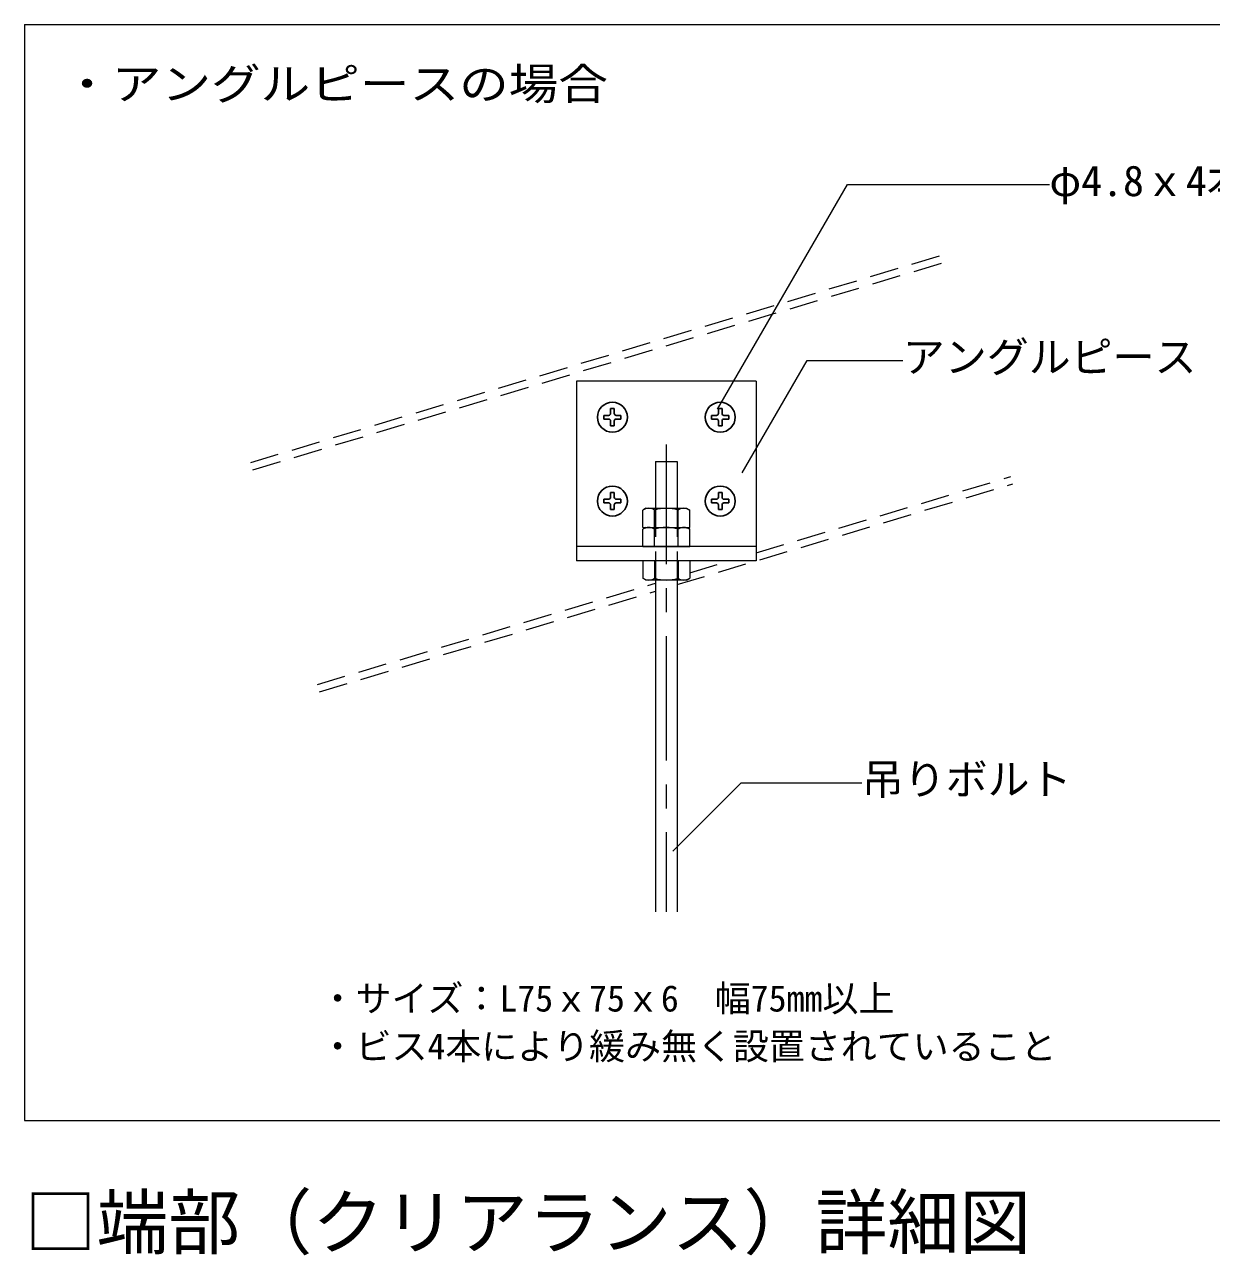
# Model space of a CAD drawing. Units: millimetres on the paper, enlarged 40 times, with parts at other scales. Extents: x -7800 to 7800, y -5387 to 5300.
# Drawn here: x 80 to 2061, y -2101 to -46 of the extents above; entities that cross this region are included whole.
import ezdxf
from ezdxf.enums import TextEntityAlignment as Align

# ---------------------------------------------------------------- set-up
doc = ezdxf.new("R2010")
doc.units = ezdxf.units.MM
doc.header["$LTSCALE"] = 40
doc.linetypes.add('CHAIN1', pattern=[8, 5, -1, 1, -1])
doc.linetypes.add('DASHED1', pattern=[1.8, 1.2, -0.6])
for name, color, linetype, lineweight in [('4-0_中心線', 4, 'CHAIN1', 9), ('4-1_吊り材', 7, 'Continuous', 18), ('4-6_文字', 7, 'Continuous', 18), ('4-9_躯体他', 4, 'DASHED1', 9), ('4-B_補強金具・金具・その他', 3, 'Continuous', 18), ('4-C_ビス・アンカーボルト・強調図形', 2, 'Continuous', 25), ('F-3_野縁', 3, 'Continuous', 18)]:
    doc.layers.add(name, color=color, linetype=linetype, lineweight=lineweight)
doc.layers.add('F-6_文字', color=7, linetype='Continuous')
doc.styles.add('ＭＳ ゴシック', font='')
doc.styles.get('ＭＳ ゴシック').set_extended_font_data('MS Gothic')

msp = doc.modelspace()

# ---------------------------------------------------------------- linework, layer by layer
at = {"layer": '4-0_中心線'}
msp.add_lwpolyline([(1151.07, -746.87), (1151.07, -1074.53), (1151.07, -1527.62)], dxfattribs=at)
at = {"layer": '4-1_吊り材'}
for p, q in [((1133.07, -775.55), (1169.07, -775.55)), ((1133.07, -775.55), (1133.07, -853.31)), ((1169.07, -775.55), (1169.07, -853.31)), ((1117.12, -853.31), (1111.87, -856.34)), ((1111.87, -885.31), (1111.87, -856.34)), ((1131.47, -885.31), (1131.47, -856.34)), ((1170.67, -885.31), (1170.67, -856.34)), ((1190.27, -885.31), (1190.27, -856.34)), ((1111.87, -885.31), (1190.27, -885.31)), ((1117.12, -885.31), (1111.87, -888.34)), ((1111.87, -917.31), (1111.87, -888.34)), ((1131.47, -917.31), (1131.47, -888.34)), ((1170.67, -917.31), (1170.67, -888.34)), ((1190.27, -917.31), (1190.27, -888.34)), ((1111.87, -917.31), (1190.27, -917.31)), ((1190.27, -941.31), (1111.87, -941.31)), ((1111.87, -941.31), (1111.87, -970.28)), ((1131.47, -941.31), (1131.47, -970.28)), ((1170.67, -941.31), (1170.67, -970.28)), ((1190.27, -941.31), (1190.27, -970.28)), ((1133.07, -973.31), (1133.07, -1527.62)), ((1169.07, -973.31), (1169.07, -1527.62)), ((1185.02, -973.31), (1190.27, -970.28))]:
    msp.add_line(p, q, dxfattribs=at)
at = {"layer": '4-1_吊り材', "linetype": 'DASHED1'}
for p, q in [((1133.07, -853.31), (1133.07, -973.31)), ((1169.07, -853.31), (1169.07, -973.31))]:
    msp.add_line(p, q, dxfattribs=at)
at = {"layer": '4-1_吊り材'}
for points in [[(1117.12, -853.31), (1185.02, -853.31), (1190.27, -856.34)], [(1117.12, -885.31), (1185.02, -885.31), (1190.27, -888.34)], [(1185.02, -973.31), (1117.12, -973.31), (1111.87, -970.28)]]:
    msp.add_lwpolyline(points, dxfattribs=at)
for centre, radius, start, end in [((1124.68, -880.39), 27.25, 96.34293, 118.04131), ((1121.01, -872.81), 19.52, 57.57117, 88.04457), ((1151.07, -918.17), 64.86, 72.41203, 107.58795), ((1181.14, -872.81), 19.52, 91.9554, 122.4288), ((1177.46, -880.39), 27.25, 61.95866, 83.65704), ((1124.68, -912.39), 27.25, 96.34293, 118.04131), ((1121.01, -904.81), 19.52, 57.57117, 88.04457), ((1151.07, -950.17), 64.86, 72.41203, 107.58795), ((1181.14, -904.81), 19.52, 91.9554, 122.4288), ((1177.46, -912.39), 27.25, 61.95866, 83.65704), ((1124.68, -946.23), 27.25, 241.95866, 263.65704), ((1121.01, -953.8), 19.52, 271.9554, 302.4288), ((1151.07, -908.44), 64.86, 252.41203, 287.58795), ((1181.14, -953.8), 19.52, 237.57117, 268.04457), ((1177.46, -946.23), 27.25, 276.34293, 298.04131)]:
    msp.add_arc(centre, radius, start, end, dxfattribs=at)
at = {"layer": '4-6_文字'}
for p, q in [((1277.71, -794.25), (1385.98, -606.73)), ((1385.98, -606.73), (1545.96, -606.73)), ((1275.92, -1311.96), (1162.09, -1425.8)), ((1275.92, -1311.96), (1477.42, -1311.96))]:
    msp.add_line(p, q, dxfattribs=at)
msp.add_lwpolyline([(1236.55, -687.87), (1453.27, -312.5), (1790.55, -312.5)], dxfattribs=at)
at = {"layer": '4-9_躯体他'}
for p, q in [((457.46, -776.78), (1626.17, -426.17)), ((461.13, -789.04), (1629.85, -438.43)), ((1301.07, -927.95), (1726.07, -800.45)), ((1169.07, -980.91), (1729.75, -812.71)), ((1190.27, -961.19), (1256.53, -941.31)), ((568.72, -1147.65), (1133.07, -978.35)), ((572.4, -1159.91), (1133.07, -991.71))]:
    msp.add_line(p, q, dxfattribs=at)
at = {"layer": '4-B_補強金具・金具・その他'}
for p, q in [((1001.07, -641.31), (1001.07, -941.31)), ((1301.07, -641.31), (1001.07, -641.31)), ((1301.07, -641.31), (1301.07, -941.31)), ((1301.07, -917.31), (1001.07, -917.31)), ((1301.07, -941.31), (1001.07, -941.31))]:
    msp.add_line(p, q, dxfattribs=at)
at = {"layer": '4-C_ビス・アンカーボルト・強調図形'}
for p, q in [((1046.7, -698.18), (1046.7, -704.43)), ((1046.7, -698.18), (1054.82, -698.18)), ((1057.95, -686.93), (1057.95, -695.06)), ((1057.95, -686.93), (1064.2, -686.93)), ((1064.2, -686.93), (1064.2, -695.06)), ((1067.32, -698.18), (1075.45, -698.18)), ((1075.45, -698.18), (1075.45, -704.43)), ((1226.7, -698.18), (1226.7, -704.43)), ((1226.7, -698.18), (1234.82, -698.18)), ((1237.95, -686.93), (1237.95, -695.06)), ((1237.95, -686.93), (1244.2, -686.93)), ((1244.2, -686.93), (1244.2, -695.06)), ((1247.32, -698.18), (1255.45, -698.18)), ((1255.45, -698.18), (1255.45, -704.43)), ((1046.7, -704.43), (1054.82, -704.43)), ((1057.95, -707.56), (1057.95, -715.68)), ((1057.95, -715.68), (1064.2, -715.68)), ((1064.2, -707.56), (1064.2, -715.68)), ((1067.32, -704.43), (1075.45, -704.43)), ((1226.7, -704.43), (1234.82, -704.43)), ((1237.95, -707.56), (1237.95, -715.68)), ((1237.95, -715.68), (1244.2, -715.68)), ((1244.2, -707.56), (1244.2, -715.68)), ((1247.32, -704.43), (1255.45, -704.43)), ((1046.7, -838.18), (1046.7, -844.43)), ((1046.7, -838.18), (1054.82, -838.18)), ((1057.95, -826.93), (1057.95, -835.06)), ((1057.95, -826.93), (1064.2, -826.93)), ((1064.2, -826.93), (1064.2, -835.06)), ((1067.32, -838.18), (1075.45, -838.18)), ((1075.45, -838.18), (1075.45, -844.43)), ((1226.7, -838.18), (1226.7, -844.43)), ((1226.7, -838.18), (1234.82, -838.18)), ((1237.95, -826.93), (1237.95, -835.06)), ((1237.95, -826.93), (1244.2, -826.93)), ((1244.2, -826.93), (1244.2, -835.06)), ((1247.32, -838.18), (1255.45, -838.18)), ((1255.45, -838.18), (1255.45, -844.43)), ((1046.7, -844.43), (1054.82, -844.43)), ((1057.95, -847.56), (1057.95, -855.68)), ((1057.95, -855.68), (1064.2, -855.68)), ((1064.2, -847.56), (1064.2, -855.68)), ((1067.32, -844.43), (1075.45, -844.43)), ((1226.7, -844.43), (1234.82, -844.43)), ((1237.95, -847.56), (1237.95, -855.68)), ((1237.95, -855.68), (1244.2, -855.68)), ((1244.2, -847.56), (1244.2, -855.68)), ((1247.32, -844.43), (1255.45, -844.43))]:
    msp.add_line(p, q, dxfattribs=at)
for centre in [(1061.07, -701.31), (1241.07, -701.31), (1061.07, -841.31), (1241.07, -841.31)]:
    msp.add_circle(centre, 25, dxfattribs=at)
for centre, start, end in [((1054.82, -695.06), 269.99998, 0), ((1067.32, -695.06), 180, 270), ((1234.82, -695.06), 269.99998, 0), ((1247.32, -695.06), 180, 270), ((1054.82, -707.56), 0, 89.99998), ((1067.32, -707.56), 90, 180), ((1234.82, -707.56), 0, 89.99998), ((1247.32, -707.56), 90, 180), ((1054.82, -835.06), 269.99998, 0), ((1067.32, -835.06), 180, 270), ((1234.82, -835.06), 269.99998, 0), ((1247.32, -835.06), 180, 270), ((1054.82, -847.56), 0, 89.99998), ((1067.32, -847.56), 90, 180), ((1234.82, -847.56), 0, 89.99998), ((1247.32, -847.56), 90, 180)]:
    msp.add_arc(centre, 3.12, start, end, dxfattribs=at)
at = {"layer": 'F-3_野縁'}
for p, q in [((80, -45.66), (7640, -45.66)), ((80, -45.66), (80, -1875.96)), ((80, -1875.96), (7640, -1875.96))]:
    msp.add_line(p, q, dxfattribs=at)

# ---------------------------------------------------------------- texts
at = {"layer": '4-6_文字', "style": 'ＭＳ ゴシック', "width": 1.15}
msp.add_text('・アングルピースの場合', height=52.79, dxfattribs=at).set_placement((142.79, -186.79), align=Align.BOTTOM_LEFT)
at = {"layer": '4-6_文字', "style": 'ＭＳ ゴシック'}
for s, height, p in [('φ4.8ｘ4本\u3000ビス止め', 51.32, (1790.55, -347.5)), ('アングルピース', 51.32, (1545.96, -641.73)), ('吊りボルト', 51.32, (1477.42, -1346.96)), ('・サイズ：L75ｘ75ｘ6\u3000幅75mm以上', 43.99, (572.4, -1707.08)), ('・ビス4本により緩み無く設置されていること', 43.99, (572.4, -1787.08))]:
    msp.add_text(s, height=height, dxfattribs=at).set_placement(p, align=Align.BOTTOM_LEFT)
at = {"layer": 'F-6_文字', "style": 'ＭＳ ゴシック'}
msp.add_text('□端部（クリアランス）詳細図', height=87.98, dxfattribs=at).set_placement((80, -2115.96), align=Align.BOTTOM_LEFT)

doc.saveas('drawing.dxf')
